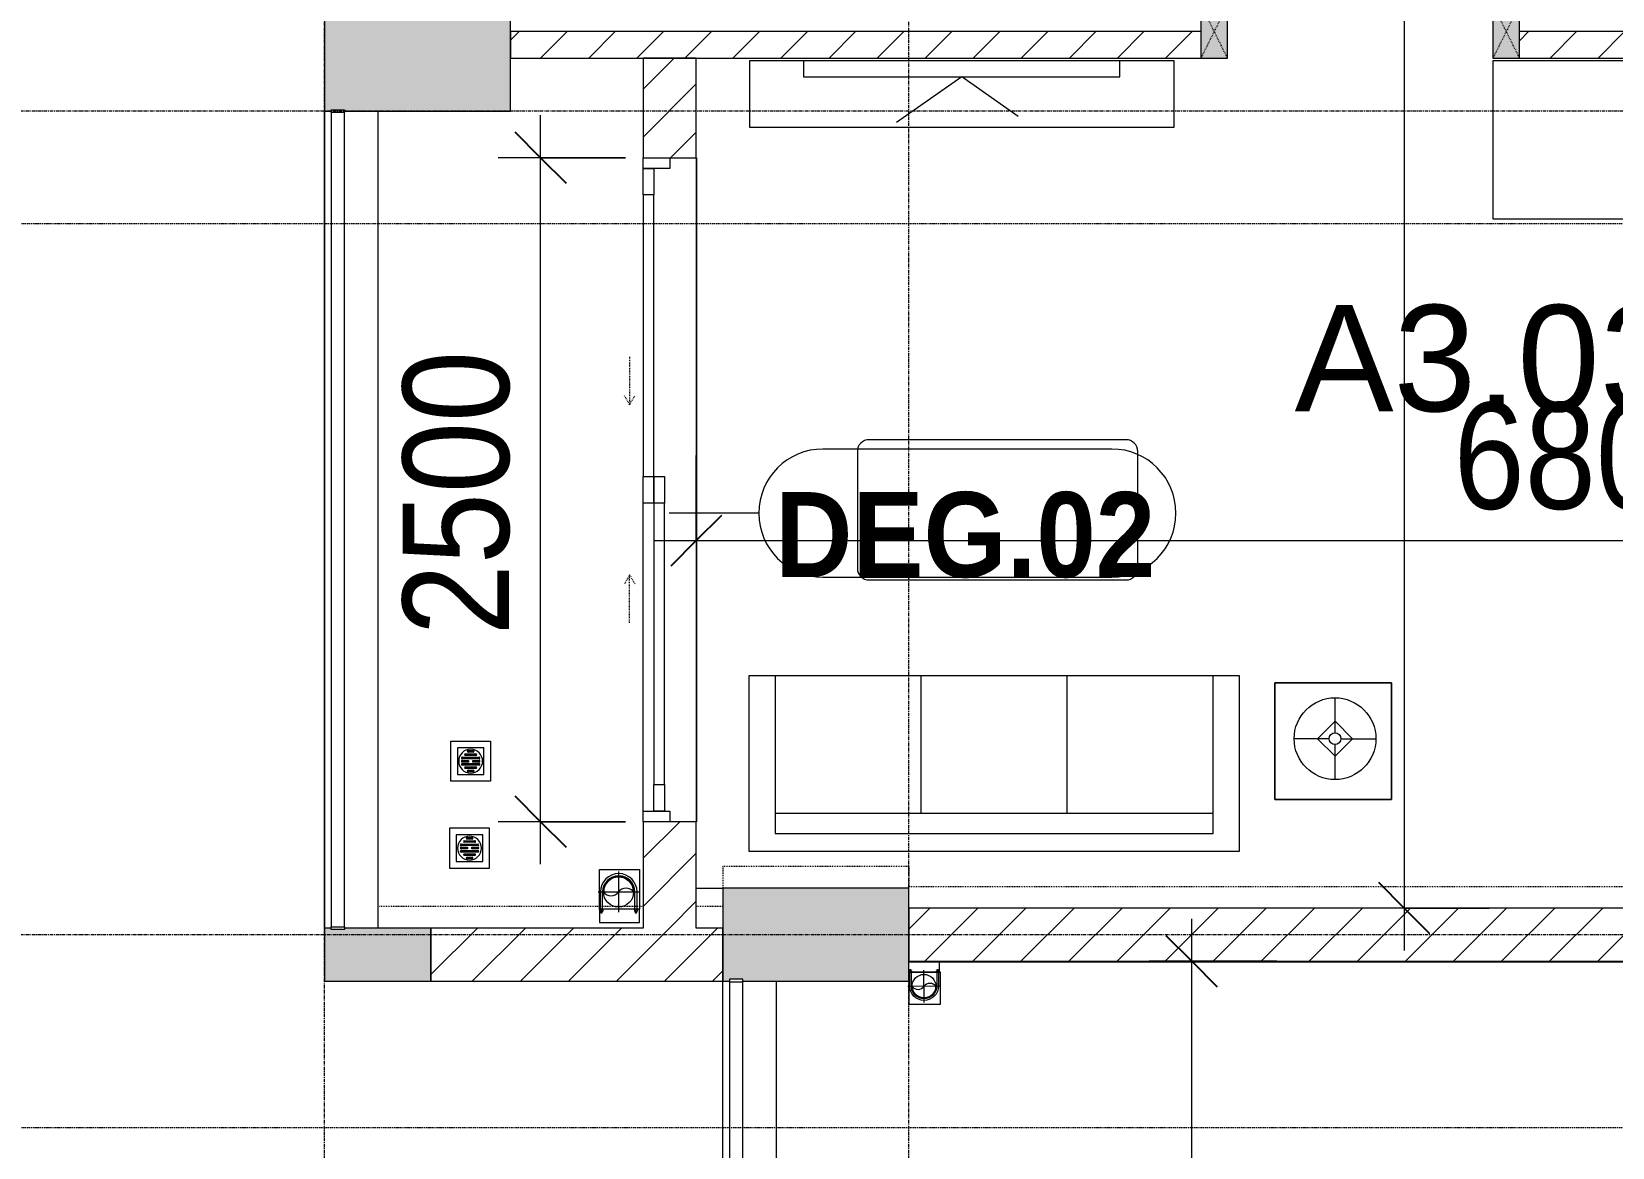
# Model space of a CAD drawing. Header units: millimetres. Extents: x 1591 to 240306, y -15958 to 82755.
# Drawn here: x 115850 to 121804, y 69136 to 73337 of the extents above; entities that cross this region are included whole.
import ezdxf

# ---------------------------------------------------------------- set-up
doc = ezdxf.new("R2010")
doc.units = ezdxf.units.MM
for name, pattern in [('Dash', [6, 3, -3]), ('Dash 1_8_', [6.35, 3.175, -3.175]), ('Dash Dot 3_16_', [7.9375, 4.7625, -1.5875, 0, -1.5875]), ('Grid Line', [22.225, 12.7, -3.175, 3.175, -3.175]), ('IMPORT-CENTER _2_', [40.64, 25.4, -5.08, 5.08, -5.08])]:
    doc.linetypes.add(name, pattern=pattern)
for name, color, linetype, lineweight in [('0-1', 7, 'Continuous', 5), ('A-ANNO-DIMS', 211, 'Continuous', 9), ('A-ANNO-DIMS-160', 211, 'Continuous', 9), ('A-AREA', 32, 'Dash 1_8_', 9), ('A-AREA-IDEN', 2, 'Continuous', 9), ('A-DOOR', 31, 'Continuous', 9), ('A-DOOR-FRAM', 31, 'Continuous', 9), ('A-DOOR-HDLN', 31, 'Dash', 9), ('A-DOOR-IDEN', 31, 'Continuous', 9), ('A-FLOR-1', 250, 'Continuous', 9), ('A-FLOR-2', 9, 'Continuous', 9), ('A-FLOR-HRAL', 11, 'Continuous', 9), ('A-FLOR-HRAL-1', 254, 'Continuous', 9), ('A-FLOR-HRAL-2', 9, 'Continuous', 9), ('A-WALL', 113, 'Continuous', 9), ('A-WALL-1', 253, 'Continuous', 18), ('A-WALL-2', 9, 'Continuous', 9), ('A-WALL-3', 113, 'Continuous', 18), ('A-WALL-PATT-1', 10, 'Continuous', 9), ('A-WALL-PATT-2', 111, 'Continuous', 9), ('G-ANNO-SYMB-1', 111, 'Dash Dot 3_16_', 18), ('G-IMPT-2', 8, 'IMPORT-CENTER _2_', 9), ('G-IMPT-3', 8, 'Continuous', 9), ('I-FURN', 30, 'Continuous', 9), ('I-FURN-1', 254, 'Continuous', 9), ('M-EQPM', 50, 'Continuous', 9), ('M-EQPM-1', 254, 'Continuous', 9), ('S-COLS', 52, 'Continuous', 9), ('S-COLS-1', 52, 'Continuous', 5), ('S-COLS-2', 7, 'Continuous', 18), ('S-COLS-3', 254, 'Continuous', 9), ('S-COLS-4', 253, 'Continuous', 18), ('S-COLS-HDLN-1', 9, 'Dash', 9), ('S-GRID-1', 1, 'Grid Line', 9)]:
    doc.layers.add(name, color=color, linetype=linetype, lineweight=lineweight)
doc.styles.add('Arial_6', font='arial_0.ttf', dxfattribs={"height": 400})
doc.styles.add('Arial_B_3', font='arialbd_0.ttf', dxfattribs={"width": 0.9, "height": 320})
doc.styles.add('UTM Avo', font='UTM Avo.ttf', dxfattribs={"width": 0.9, "height": 400})
doc.dimstyles.new('1_Dim_chi_tiet_2_5_1', dxfattribs={"dimscale": 304.8, "dimtxt": 399.720379, "dimasz": 0.629921, "dimexe": 0.524934, "dimexo": 0.0625, "dimgap": 0.052493, "dimtad": 1, "dimdec": 0, "dimrnd": 5, "dimzin": 0, "dimdsep": 46, "dimtxsty": 'UTM Avo', "dimblk1": 'OBLIQUE', "dimblk2": 'OBLIQUE', "dimsah": 1, "dimcen": 0.09, "dimdle": 0.524934, "dimazin": 0, "dimtfac": 1, "dimtdec": 4, "dimtix": 1, "dimtmove": 0, "dimatfit": 3, "dimfxl": 1.049869, "dimfxlon": 1, "dimtvp": 1, "dimtolj": 1, "dimtzin": 0, "dimarcsym": 2})
pattern_1 = [(45, (0, 0), (-90.50967, 90.50967), [])]
pattern_2 = [(45, (11001.35, 0), (-90.50967, 90.50967), [])]

# ---------------------------------------------------------------- blocks, each defined once
blk = doc.blocks.new('NCV_TKTC_KET CAU_rvt-1-TKCS_MB TẦNG 3-4')
at = {"layer": 'S-COLS-1'}
for points in [[(106652.6, 73036.9), (106652.6, 73386.9), (105952.6, 73386.9), (105952.6, 73036.9), (105977.6, 73036.9), (105977.6, 73041.9), (106027.6, 73041.9), (106027.6, 73036.9), (106087.4, 73036.9)], [(108152.6, 69761.9), (108152.6, 70111.9), (107452.6, 70111.9), (107452.6, 69761.9), (107477.5, 69761.9), (107477.5, 69769), (107527.5, 69769), (107527.5, 69761.9), (107699.5, 69761.9)], [(106087.4, 69761.9), (106352.4, 69761.9), (106352.4, 69961.9), (106027.6, 69961.9), (106027.6, 69956.9), (105977.6, 69956.9), (105977.6, 69961.9), (105952.4, 69961.9), (105952.4, 69761.9), (106027.6, 69761.9)]]:
    blk.add_hatch(color=256, dxfattribs=at).paths.add_polyline_path(points)
at = {"layer": 'A-FLOR-1'}
for p, q in [((105952.4, 76536.9), (105952.4, 69961.9)), ((108152.6, 69835.3), (111052.6, 69835.3))]:
    blk.add_line(p, q, dxfattribs=at)
at = {"layer": 'S-COLS-2'}
for p, q in [((105952.6, 73386.9), (105952.6, 73036.9)), ((106652.6, 73036.9), (106652.6, 73386.9)), ((105952.6, 73036.9), (105977.6, 73036.9)), ((106027.6, 73036.9), (106652.6, 73036.9)), ((108152.6, 70111.9), (107452.6, 70111.9)), ((107452.6, 70111.9), (107452.6, 69761.9)), ((108152.6, 69761.9), (108152.6, 70111.9)), ((105977.6, 69961.9), (105952.4, 69961.9)), ((105952.4, 69961.9), (105952.4, 69761.9)), ((106352.4, 69961.9), (106027.6, 69961.9)), ((106352.4, 69761.9), (106352.4, 69961.9)), ((105952.4, 69761.9), (106352.4, 69761.9)), ((107452.6, 69761.9), (107477.5, 69761.9)), ((107527.5, 69761.9), (108152.6, 69761.9))]:
    blk.add_line(p, q, dxfattribs=at)
blk = doc.blocks.new('Railing - 50 x 10mm-901205-TKCS_MB TẦNG 3-4')
at = {"layer": 'A-FLOR-HRAL-2'}
for p, q in [((25, 5), (-25, 5)), ((-25, 5), (-25, -5)), ((25, -5), (25, 5)), ((-25, -5), (25, -5))]:
    blk.add_line(p, q, dxfattribs=at)
blk = doc.blocks.new('Railing - Railing-883597-TKCS_MB TẦNG 3-4')
at = {"layer": 'A-FLOR-HRAL-2'}
for p, q in [((84569, 60498.3), (84569, 59383.3)), ((84619, 59383.3), (84619, 60498.3))]:
    blk.add_line(p, q, dxfattribs=at)
for p in [(84594, 60503.3), (84594, 59378.3)]:
    blk.add_blockref('Railing - 50 x 10mm-901205-TKCS_MB TẦNG 3-4', p)
blk = doc.blocks.new('HE BEP A1 - HE BEP A 2-885810-TKCS_MB TẦNG 3-4')
at = {"layer": 'I-FURN'}
for p, q in [((662.4, 594.4), (0, 594.4)), ((0, 594.4), (0, 0)), ((662.4, 0), (662.4, 594.4)), ((662.4, 594.4), (3700, 594.4)), ((662.4, 0), (662.4, 594.4)), ((3700, 594.4), (3700, 0)), ((3700, 594.4), (3700, 0)), ((844.9, 120.7), (844.9, 476.9)), ((862.4, 494.4), (1706.9, 494.4)), ((1724.4, 476.9), (1724.4, 120.7)), ((2364, 483.2), (2364, 111.2)), ((3175.6, 513.2), (2394, 513.2)), ((3205.6, 483.2), (3205.6, 111.2)), ((1298.3, 440.1), (924.9, 440.1)), ((1644.4, 423.2), (1459, 423.2)), ((1602.7, 313.4), (1523.8, 418.4)), ((1541.1, 452.3), (1528.6, 445.1)), ((1566.6, 443.1), (1618.1, 322.3)), ((871.5, 386.8), (871.5, 182.3)), ((871.5, 380.9), (1351.6, 380.9)), ((876.4, 408.9), (1346.8, 408.9)), ((1351.6, 182.3), (1351.6, 386.8)), ((1405.6, 369.9), (1405.6, 183.2)), ((1697.8, 183.2), (1697.8, 369.9)), ((2474.5, 410.3), (2470.1, 405.9)), ((2470.1, 405.9), (2499.2, 376.7)), ((2503.6, 381.1), (2474.5, 410.3)), ((2499.2, 376.7), (2503.6, 381.1)), ((2692.1, 413), (2663, 383.9)), ((2663, 383.9), (2667.3, 379.5)), ((2667.3, 379.5), (2696.5, 408.6)), ((2696.5, 408.6), (2692.1, 413)), ((2873.2, 408.6), (2877.5, 413)), ((2902.3, 379.5), (2873.2, 408.6)), ((2877.5, 413), (2906.7, 383.9)), ((2906.7, 383.9), (2902.3, 379.5)), ((3066, 381.1), (3095.1, 410.3)), ((3070.4, 376.7), (3066, 381.1)), ((3099.5, 405.9), (3070.4, 376.7)), ((3095.1, 410.3), (3099.5, 405.9)), ((871.5, 352.9), (1351.6, 352.9)), ((871.5, 324.9), (1351.6, 324.9)), ((1618.1, 322.3), (1602.7, 313.4)), ((871.5, 296.9), (1351.6, 296.9)), ((871.5, 268.9), (1351.6, 268.9)), ((871.5, 240.9), (1351.6, 240.9)), ((871.5, 212.9), (1351.6, 212.9)), ((871.5, 184.9), (1351.6, 184.9)), ((2467.4, 188.3), (2496.5, 217.4)), ((2471.8, 183.9), (2467.4, 188.3)), ((2500.9, 213), (2471.8, 183.9)), ((2496.5, 217.4), (2500.9, 213)), ((2660.2, 215.8), (2664.6, 220.2)), ((2689.3, 186.7), (2660.2, 215.8)), ((2664.6, 220.2), (2693.7, 191.1)), ((2693.7, 191.1), (2689.3, 186.7)), ((2905, 220.2), (2875.9, 191.1)), ((2875.9, 191.1), (2880.3, 186.7)), ((2880.3, 186.7), (2909.4, 215.8)), ((2909.4, 215.8), (2905, 220.2)), ((3073.1, 217.4), (3068.7, 213)), ((3068.7, 213), (3097.9, 183.9)), ((3102.3, 188.3), (3073.1, 217.4)), ((3097.9, 183.9), (3102.3, 188.3)), ((877.9, 156.9), (1345.2, 156.9)), ((924.9, 128.9), (1298.3, 128.9)), ((1459, 129.9), (1644.4, 129.9)), ((2451.6, 122.3), (2451.6, 118.3)), ((2484.1, 122.3), (2451.6, 122.3)), ((2484.1, 118.3), (2484.1, 122.3)), ((3085.5, 118.3), (3085.5, 122.3)), ((3085.5, 122.3), (3118, 122.3)), ((3118, 122.3), (3118, 118.3)), ((1706.9, 103.2), (862.4, 103.2)), ((3175.6, 81.2), (2394, 81.2)), ((2451.6, 118.3), (2484.1, 118.3)), ((3118, 118.3), (3085.5, 118.3)), ((0, 0), (662.4, 0)), ((3700, 0), (662.4, 0))]:
    blk.add_line(p, q, dxfattribs=at)
for centre, radius in [((1485.9, 449.9), 17.8), ((1592.6, 449.9), 17.8), ((2581.9, 298.5), 142.6), ((2581.9, 298.5), 131.3), ((2987.7, 298.5), 142.6), ((2987.7, 298.5), 131.3), ((2581.9, 298.5), 87.2), ((2987.7, 298.5), 87.2), ((1552.8, 316.6), 22.2), ((2581.9, 298.5), 43.6), ((2581.9, 298.5), 30.9), ((2987.7, 298.5), 43.6), ((2987.7, 298.5), 30.9)]:
    blk.add_circle(centre, radius, dxfattribs=at)
for centre, radius, start, end in [((862.4, 476.9), 17.5, 90, 180), ((1706.9, 476.9), 17.5, 0, 90), ((2394, 483.2), 30, 90, 180), ((3175.6, 483.2), 30, 360, 90), ((924.9, 386.8), 53.3, 90, 180), ((1298.3, 386.8), 53.3, 360, 90), ((1459, 369.9), 53.3, 90, 180), ((1537.5, 429.7), 17.8, 119.9521, 219.46175), ((1549.9, 436.9), 17.8, 20.53791, 119.9521), ((1644.4, 369.9), 53.3, 360, 90), ((924.9, 182.3), 53.3, 180, 270), ((1298.3, 182.3), 53.3, 270, 360), ((1459, 183.2), 53.3, 180, 270), ((1644.4, 183.2), 53.3, 270, 360), ((862.4, 120.7), 17.5, 180, 270), ((1706.9, 120.7), 17.5, 270, 360), ((2485.1, 120.7), 33.5, 163.94189, 180), ((2485.1, 120.7), 33.5, 180, 196.05811), ((2476.6, 123.1), 24.7, 145.20397, 163.94189), ((2467.8, 120.3), 11.6, 9.9102, 170.0898), ((2471.3, 126.9), 18.1, 120.79762, 145.20397), ((2467.9, 132.6), 11.5, 90, 120.79762), ((2467.9, 132.6), 11.5, 59.20238, 90), ((2464.5, 126.9), 18.1, 34.79603, 59.20238), ((2459.1, 123.1), 24.7, 16.05811, 34.79603), ((2450.6, 120.7), 33.5, 0, 16.05811), ((2450.6, 120.7), 33.5, 343.94189, 0), ((3119, 120.7), 33.5, 163.94189, 180), ((3119, 120.7), 33.5, 180, 196.05811), ((3110.5, 123.1), 24.7, 145.20397, 163.94189), ((3105.2, 126.9), 18.1, 120.79762, 145.20397), ((3101.8, 120.3), 11.6, 9.9102, 170.0898), ((3101.8, 132.6), 11.5, 90, 120.79762), ((3101.8, 132.6), 11.5, 59.20238, 90), ((3098.4, 126.9), 18.1, 34.79603, 59.20238), ((3093, 123.1), 24.7, 16.05811, 34.79603), ((3084.5, 120.7), 33.5, 0, 16.05811), ((3084.5, 120.7), 33.5, 343.94189, 0), ((2394, 111.2), 30, 180, 270), ((2476.6, 118.2), 24.7, 196.05811, 214.79603), ((2467.8, 120.3), 11.6, 189.71775, 350.28225), ((2471.3, 114.5), 18.1, 214.79603, 239.20238), ((2467.9, 108.8), 11.5, 239.20238, 270), ((2467.9, 108.8), 11.5, 270, 300.79762), ((2464.5, 114.5), 18.1, 300.79762, 325.20397), ((2459.1, 118.2), 24.7, 325.20397, 343.94189), ((3110.5, 118.2), 24.7, 196.05811, 214.79603), ((3105.2, 114.5), 18.1, 214.79603, 239.20238), ((3101.8, 120.3), 11.6, 189.71775, 350.28225), ((3101.8, 108.8), 11.5, 239.20238, 270), ((3101.8, 108.8), 11.5, 270, 300.79762), ((3098.4, 114.5), 18.1, 300.79762, 325.20397), ((3093, 118.2), 24.7, 325.20397, 343.94189), ((3175.6, 111.2), 30, 270, 0)]:
    blk.add_arc(centre, radius, start, end, dxfattribs=at)
at = {"layer": 'I-FURN-1'}
for p, q in [((3700, 594.4), (0, 594.4)), ((0, 594.4), (0, 0)), ((3700, 0), (3700, 594.4)), ((0, 0), (3700, 0))]:
    blk.add_line(p, q, dxfattribs=at)
blk = doc.blocks.new('THU NUOC - THU NUOC-455054-TKCS_MB TẦNG 3-4')
at = {"layer": 'M-EQPM-1'}
for p, q in [((-66.3, -70.6), (-66.3, 79.4)), ((-66.3, 79.4), (83.7, 79.4)), ((83.7, 79.4), (83.7, -70.6)), ((58.7, 54.4), (-41.3, 54.4)), ((-41.3, 54.4), (-41.3, -45.6)), ((-23.3, 19.6), (40.9, 19.6)), ((40.9, 13.6), (-23.3, 13.6)), ((-23.3, 7.2), (0.7, 7.2)), ((0.7, 1.2), (-23.3, 1.2)), ((-11, 32.1), (28.5, 32.1)), ((28.5, 26.1), (-11, 26.1)), ((-1.1, 44.5), (18.5, 44.5)), ((18.5, 38.5), (-1.1, 38.5)), ((0.7, 7.2), (0.7, 1.2)), ((16.7, 1.2), (16.7, 7.2)), ((16.7, 7.2), (40.9, 7.2)), ((40.9, 1.2), (16.7, 1.2)), ((58.7, -45.6), (58.7, 54.4)), ((-41.3, -45.6), (58.7, -45.6)), ((-23.3, -4.8), (40.9, -4.8)), ((40.9, -10.8), (-23.3, -10.8)), ((-11, -17.3), (28.5, -17.3)), ((28.5, -23.3), (-11, -23.3)), ((-1.1, -29.6), (18.5, -29.6)), ((18.5, -35.6), (-1.1, -35.6)), ((83.7, -70.6), (-66.3, -70.6))]:
    blk.add_line(p, q, dxfattribs=at)
for centre, radius, start, end in [((8.7, 4.4), 45, 0, 180), ((8.7, 4.4), 45, 360, 180), ((8.7, 4.4), 45, 180, 0), ((8.7, 4.4), 45, 180, 360), ((-23.3, 16.6), 3, 90, 270), ((-23.3, 4.2), 3, 90, 270), ((-11, 29.1), 3, 90, 270), ((-1.1, 41.5), 3, 90, 270), ((18.5, 41.5), 3, 270, 90), ((28.5, 29.1), 3, 270, 90), ((40.9, 16.6), 3, 270, 90), ((40.9, 4.2), 3, 270, 90), ((-23.3, -7.8), 3, 90, 270), ((-11, -20.3), 3, 90, 270), ((-1.1, -32.6), 3, 90, 270), ((18.5, -32.6), 3, 270, 90), ((28.5, -20.3), 3, 270, 90), ((40.9, -7.8), 3, 270, 90)]:
    blk.add_arc(centre, radius, start, end, dxfattribs=at)
blk = doc.blocks.new('G1_SOF - BO TRU - 100x200-745959-TKCS_MB TẦNG 3-4')
at = {"layer": 'S-COLS'}
blk.add_hatch(color=256, dxfattribs=at).paths.add_polyline_path([(-50, 100), (-50, -100), (50, -100), (50, 100)])
at = {"layer": 'S-COLS-4'}
for p, q in [((50, 100), (-50, 100)), ((-50, 100), (-50, -100)), ((50, -100), (50, 100)), ((-50, -100), (50, -100))]:
    blk.add_line(p, q, dxfattribs=at)
at = {"layer": 'S-COLS-HDLN-1'}
for p, q in [((50, 100), (-50, -100)), ((-50, 100), (50, -100))]:
    blk.add_line(p, q, dxfattribs=at)
blk = doc.blocks.new('LOBBY_SOFA_1 - LOBBY_SOFA_1-901220-TKCS_MB TẦNG 3-4')
at = {"layer": 'I-FURN'}
for p, q in [((-2556, 0), (-2556, -660)), ((-708, 0), (-2556, 0)), ((-708, -660), (-708, 0)), ((-2457, -66), (-2457, -660)), ((-807, -66), (-2457, -66)), ((-807, -660), (-807, -66)), ((-807, -143), (-2457, -143)), ((-1907, -143), (-1907, -660)), ((-1357, -143), (-1357, -660)), ((-3128.2, -193.5), (-2688.2, -193.5)), ((-3128.2, -633.5), (-3128.2, -193.5)), ((-2688.2, -193.5), (-2688.2, -633.5)), ((-2915.4, -269), (-2915.4, -401)), ((-2915.4, -357), (-2981.4, -423)), ((-2849.4, -423), (-2915.4, -357)), ((-2937.4, -423), (-3069.4, -423)), ((-2981.4, -423), (-2915.4, -489)), ((-2915.4, -489), (-2849.4, -423)), ((-2915.4, -445), (-2915.4, -577)), ((-2893.4, -423), (-2761.4, -423)), ((-2688.2, -633.5), (-3128.2, -633.5)), ((-2556, -660), (-708, -660)), ((-2172.3, -1064.5), (-2172.3, -1504.5)), ((-1160.3, -1020.5), (-2128.3, -1020.5)), ((-1116.3, -1504.5), (-1116.3, -1064.5)), ((-2128.3, -1548.5), (-1160.3, -1548.5))]:
    blk.add_line(p, q, dxfattribs=at)
for radius in [154, 22]:
    blk.add_circle((-2915.4, -423), radius, dxfattribs=at)
for centre, start, end in [((-2128.3, -1064.5), 90, 180), ((-1160.3, -1064.5), 0, 90), ((-2128.3, -1504.5), 180, 270), ((-1160.3, -1504.5), 270, 0)]:
    blk.add_arc(centre, 44, start, end, dxfattribs=at)
at = {"layer": 'I-FURN-1'}
for p, q in [((-708, 0), (-2556, 0)), ((-2556, 0), (-2556, -660)), ((-708, -660), (-708, 0)), ((-2688.2, -193.5), (-3128.2, -193.5)), ((-3128.2, -193.5), (-3128.2, -633.5)), ((-2688.2, -633.5), (-2688.2, -193.5)), ((-3128.2, -633.5), (-2688.2, -633.5)), ((-2556, -660), (-708, -660)), ((-2172.3, -1064.5), (-2172.3, -1504.5)), ((-1160.3, -1020.5), (-2128.3, -1020.5)), ((-1116.3, -1504.5), (-1116.3, -1064.5)), ((-2128.3, -1548.5), (-1160.3, -1548.5))]:
    blk.add_line(p, q, dxfattribs=at)
for centre, start, end in [((-2128.3, -1064.5), 90, 180), ((-1160.3, -1064.5), 0, 90), ((-2128.3, -1504.5), 180, 270), ((-1160.3, -1504.5), 270, 0)]:
    blk.add_arc(centre, 44, start, end, dxfattribs=at)
blk = doc.blocks.new('RES_BAN AN - RES_BAN AN-901223-TKCS_MB TẦNG 3-4')
at = {"layer": 'I-FURN-1'}
for p, q in [((1600, 0), (0, 0)), ((0, 0), (0, -250)), ((1600, -250), (1600, 0)), ((0, -250), (1600, -250))]:
    blk.add_line(p, q, dxfattribs=at)
blk = doc.blocks.new('KE TIVI-2 - KE TIVI-2-885819-TKCS_MB TẦNG 3-4')
at = {"layer": 'I-FURN-1'}
for p, q in [((-595.6, 0), (-595.6, -60)), ((595.6, 0), (-595.6, 0)), ((595.6, -60), (595.6, 0)), ((-595.6, -60), (595.6, -60)), ((0, -60), (-245.7, -232.1)), ((213, -209.1), (0, -60))]:
    blk.add_line(p, q, dxfattribs=at)
blk = doc.blocks.new('NCV_TKTC_TANG 3 - 4_rvt-2-TKCS_MB TẦNG 3-4')
at = {"layer": 'A-WALL-PATT-1'}
h = blk.add_hatch(dxfattribs=at)
h.set_pattern_fill('FP_1', color=256, style=0, pattern_type=2)
h.set_pattern_definition(pattern_1)
h.paths.add_polyline_path([(109252.6, 73236.9), (109252.6, 73336.9), (106652.6, 73336.9), (106652.6, 73236.9)])
h = blk.add_hatch(dxfattribs=at)
h.set_pattern_fill('FP_1', color=256, style=0, pattern_type=2)
h.set_pattern_definition(pattern_1)
h.paths.add_polyline_path([(112252.6, 73236.9), (112252.6, 73336.9), (110452.6, 73336.9), (110452.6, 73236.9), (110923.5, 73236.9)])
at = {"layer": 'A-FLOR-2'}
for p, q in [((107352.6, 72861.9), (107352.6, 70361.9)), ((107352.6, 70111.9), (107452.6, 70111.9))]:
    blk.add_line(p, q, dxfattribs=at)
at = {"layer": 'A-WALL-1'}
for p, q in [((109252.6, 73336.9), (106652.6, 73336.9)), ((106652.6, 73336.9), (106652.6, 73236.9)), ((112252.6, 73336.9), (110452.6, 73336.9)), ((106652.6, 73236.9), (109252.6, 73236.9)), ((110452.6, 73236.9), (112252.6, 73236.9))]:
    blk.add_line(p, q, dxfattribs=at)
at = {"layer": 'A-WALL-2'}
for p, q in [((107452.6, 68636.9), (107452.6, 69761.9)), ((107652.6, 69761.9), (107652.6, 68636.9))]:
    blk.add_line(p, q, dxfattribs=at)
at = {"layer": 'A-FLOR-HRAL-1'}
blk.add_blockref('Railing - Railing-883597-TKCS_MB TẦNG 3-4', (22908.5, 9260.7), dxfattribs=at)
at = {"layer": 'I-FURN-1'}
for name, p in [('RES_BAN AN - RES_BAN AN-901223-TKCS_MB TẦNG 3-4', (107552.2, 73226.9)), ('KE TIVI-2 - KE TIVI-2-885819-TKCS_MB TẦNG 3-4', (108352.2, 73226.9)), ('HE BEP A1 - HE BEP A 2-885810-TKCS_MB TẦNG 3-4', (110352.6, 72632.6))]:
    blk.add_blockref(name, p, dxfattribs=at)
at = {"layer": 'I-FURN-1', "rotation": 180}
blk.add_blockref('LOBBY_SOFA_1 - LOBBY_SOFA_1-901220-TKCS_MB TẦNG 3-4', (106842.6, 70251.9), dxfattribs=at)
at = {"layer": 'M-EQPM-1'}
blk.add_blockref('THU NUOC - THU NUOC-455054-TKCS_MB TẦNG 3-4', (106493.8, 70585.9), dxfattribs=at)
at = {"layer": 'S-COLS-3'}
for p in [(109302.6, 73336.9), (110402.6, 73336.9)]:
    blk.add_blockref('G1_SOF - BO TRU - 100x200-745959-TKCS_MB TẦNG 3-4', p, dxfattribs=at)
blk = doc.blocks.new('Railing - 50 x 10mm-1251311-TKCS_MB TẦNG 3-4')
at = {"layer": 'A-FLOR-HRAL'}
for p, q in [((25, 5), (-25, 5)), ((-25, 5), (-25, -5)), ((25, -5), (25, 5)), ((-25, -5), (25, -5))]:
    blk.add_line(p, q, dxfattribs=at)
blk = doc.blocks.new('Railing - Railing-3241139-TKCS_MB TẦNG 3-4')
at = {"layer": 'A-FLOR-HRAL'}
for p, q in [((105977.6, 73031.9), (105977.6, 69966.9)), ((106027.6, 69966.9), (106027.6, 73031.9))]:
    blk.add_line(p, q, dxfattribs=at)
at = {"extrusion": (0, 0, -1), "zscale": -1}
for p in [(-106002.6, 73036.9), (-106002.6, 69961.9)]:
    blk.add_blockref('Railing - 50 x 10mm-1251311-TKCS_MB TẦNG 3-4', p, dxfattribs=at)
blk = doc.blocks.new('DEG_02-DEG_03 - DEG_02-2500x2400mm-CỬA ĐI 02 CÁNH TRƯỢT-841416-TKCS_MB TẦNG 3-4')
at = {"layer": 'A-DOOR'}
for p, q in [((-50, -60), (-50, -20)), ((-50, -20), (50, -20)), ((50, -20), (50, -60)), ((1110, -20), (50, -20)), ((1110, -60), (1110, -20)), ((1110, -20), (1210, -20)), ((1210, -20), (1210, -60)), ((-1210, -100), (-1210, -60)), ((-1210, -60), (-1110, -60)), ((-1110, -100), (-1210, -100)), ((-1110, -60), (-1110, -100)), ((-50, -60), (-1110, -60)), ((-1110, -100), (-50, -100)), ((50, -60), (-50, -60)), ((-50, -100), (-50, -60)), ((-50, -60), (50, -60)), ((50, -100), (-50, -100)), ((50, -60), (1110, -60)), ((50, -60), (50, -100)), ((1210, -60), (1110, -60))]:
    blk.add_line(p, q, dxfattribs=at)
at = {"layer": 'A-DOOR-FRAM'}
for p, q in [((-1250, 0), (-1210, 0)), ((-1250, -100), (-1250, 0)), ((-1210, 0), (-1210, -100)), ((1210, -100), (1210, 0)), ((1210, 0), (1250, 0)), ((1250, 0), (1250, -100)), ((-1210, -100), (-1250, -100)), ((1250, -100), (1210, -100))]:
    blk.add_line(p, q, dxfattribs=at)
at = {"layer": 'A-DOOR-HDLN'}
for p, q in [((-500.4, -151.1), (-320.4, -151.1)), ((-320.4, -151.1), (-355, -131.1)), ((-320.4, -151.1), (-355, -171.1)), ((320.4, -151.1), (355, -131.1)), ((320.4, -151.1), (355, -171.1)), ((500.4, -151.1), (320.4, -151.1))]:
    blk.add_line(p, q, dxfattribs=at)
blk = doc.blocks.new('TKTC_XREF_251221_MB TANG 2-7 - TKTC_XREF_260130_MB TANG 2-5_dwg_$cc-4746808-TKCS_MB TẦNG 3-4')
at = {"layer": 'G-IMPT-2'}
for p, q in [((0, -0.673), (0, 0.673)), ((-0.673, 0), (0.673, 0))]:
    blk.add_line(p, q, dxfattribs=at)
at = {"layer": 'M-EQPM'}
blk.add_circle((0, 0), 0.5, dxfattribs=at)
for centre, radius, start, end in [((0, 0), 0.5, 90, 270), ((0.188, 0.25), 0.313, 126.8699, 233.1301), ((-0.188, -0.25), 0.313, 306.8699, 53.1301)]:
    blk.add_arc(centre, radius, start, end, dxfattribs=at)
blk = doc.blocks.new('TKTC_XREF_251221_MB TANG 2-7 - TKTC_XREF_260130_MB TANG 2-5_dwg_CUM U_DN100-4746796-TKCS_MB TẦNG 3-4')
at = {"layer": 'G-IMPT-3'}
blk.add_hatch(color=256, dxfattribs=at).paths.add_polyline_path([(0, 61), (0, 57), (14.8, 55.1), (28.5, 49.4), (40.3, 40.3), (49.4, 28.5), (55.1, 14.8), (57, 0), (55.1, -14.8), (49.4, -28.5), (40.3, -40.3), (28.5, -49.4), (14.8, -55.1), (0, -57), (0, -61), (15.8, -58.9), (30.5, -52.8), (43.1, -43.1), (52.8, -30.5), (58.9, -15.8), (61, 0), (58.9, 15.8), (52.8, 30.5), (43.1, 43.1), (30.5, 52.8), (15.8, 58.9)])
for p, q in [((-79.1, 66.6), (-79.1, 63.4)), ((-76.6, 66.6), (-76.6, 63.4)), ((-74.6, 66.6), (-74.6, 63.4)), ((-72.7, 69.3), (-72.7, 60.7)), ((-66.9, 67.9), (-71.7, 67.9)), ((-66.9, 62.1), (-71.7, 62.1)), ((-65, 69), (0, 69)), ((-79.1, -63.4), (-79.1, -66.6)), ((-76.6, -63.4), (-76.6, -66.6)), ((-74.6, -63.4), (-74.6, -66.6)), ((-72.7, -60.7), (-72.7, -69.3)), ((-66.9, -62.1), (-71.7, -62.1)), ((-66.9, -67.9), (-71.7, -67.9)), ((-65, -69), (0, -69))]:
    blk.add_line(p, q, dxfattribs=at)
at = {"layer": 'G-IMPT-3', "flags": 128}
for points in [[(-72.7, 67.6), (-78.1, 67.6), (-78.1, 62.4), (-72.7, 62.4)], [(-71.7, 59.2), (-66.9, 59.2), (-66.9, 70.8), (-71.7, 70.8)], [(-66.9, 70.8), (-66.9, 72.7), (-65, 72.7), (-65, 57.3), (-66.9, 57.3), (-66.9, 59.2)], [(-65, 61), (0, 61), (0, 57)], [(-71.7, -70.8), (-66.9, -70.8), (-66.9, -59.2), (-71.7, -59.2)], [(-66.9, -59.2), (-66.9, -57.3), (-65, -57.3), (-65, -72.7), (-66.9, -72.7), (-66.9, -70.8)], [(-65, -61), (0, -61), (0, -57)], [(-72.7, -62.4), (-78.1, -62.4), (-78.1, -67.6), (-72.7, -67.6)]]:
    blk.add_lwpolyline(points, dxfattribs=at)
at = {"layer": 'G-IMPT-3'}
for centre, radius, start, end in [((-78.1, 66.6), 0.96, 90, 180), ((-78.1, 63.4), 0.96, 180, 270), ((-71.1, 69.3), 1.56, 112.61986, 247.38014), ((-67.9, 65), 4.8, 143.1301, 216.8699), ((-71.1, 60.7), 1.56, 112.61986, 247.38014), ((0, 0), 69, 270, 90), ((0, 0), 61, 270, 90), ((0, 0), 57, 270, 90), ((-71.1, -60.7), 1.56, 112.61986, 247.38014), ((-78.1, -63.4), 0.96, 90, 180), ((-78.1, -66.6), 0.96, 180, 270), ((-67.9, -65), 4.8, 143.1301, 216.8699), ((-71.1, -69.3), 1.56, 112.61986, 247.38014)]:
    blk.add_arc(centre, radius, start, end, dxfattribs=at)
blk = doc.blocks.new('TKTC_XREF_251221_MB TANG 2-7 - TKTC_XREF_260130_MB TANG 2-5_dwg_$cc-4746798-TKCS_MB TẦNG 3-4')
at = {"layer": 'G-IMPT-2'}
for p, q in [((0, -0.673), (0, 0.673)), ((-0.673, 0), (0.673, 0))]:
    blk.add_line(p, q, dxfattribs=at)
at = {"layer": 'M-EQPM'}
blk.add_circle((0, 0), 0.5, dxfattribs=at)
for centre, radius, start, end in [((0, 0), 0.5, 90, 270), ((0.188, 0.25), 0.313, 126.8699, 233.1301), ((-0.188, -0.25), 0.313, 306.8699, 53.1301)]:
    blk.add_arc(centre, radius, start, end, dxfattribs=at)
blk = doc.blocks.new('TKTC_XREF_251221_MB TANG 2-7 - TKTC_XREF_260130_MB TANG 2-5_dwg_CUM U_DN100-4746799-TKCS_MB TẦNG 3-4')
at = {"layer": 'G-IMPT-3'}
blk.add_hatch(color=256, dxfattribs=at).paths.add_polyline_path([(0, 61), (15.8, 58.9), (30.5, 52.8), (43.1, 43.1), (52.8, 30.5), (58.9, 15.8), (61, 0), (58.9, -15.8), (52.8, -30.5), (43.1, -43.1), (30.5, -52.8), (15.8, -58.9), (0, -61), (0, -57), (14.8, -55.1), (28.5, -49.4), (40.3, -40.3), (49.4, -28.5), (55.1, -14.8), (57, 0), (55.1, 14.8), (49.4, 28.5), (40.3, 40.3), (28.5, 49.4), (14.8, 55.1), (0, 57)])
for p, q in [((-79.1, 66.6), (-79.1, 63.4)), ((-76.6, 66.6), (-76.6, 63.4)), ((-74.6, 66.6), (-74.6, 63.4)), ((-72.7, 69.3), (-72.7, 60.7)), ((-66.9, 67.9), (-71.7, 67.9)), ((-66.9, 62.1), (-71.7, 62.1)), ((-65, 69), (0, 69)), ((-79.1, -63.4), (-79.1, -66.6)), ((-76.6, -63.4), (-76.6, -66.6)), ((-74.6, -63.4), (-74.6, -66.6)), ((-72.7, -60.7), (-72.7, -69.3)), ((-66.9, -62.1), (-71.7, -62.1)), ((-66.9, -67.9), (-71.7, -67.9)), ((-65, -69), (0, -69))]:
    blk.add_line(p, q, dxfattribs=at)
at = {"layer": 'G-IMPT-3', "flags": 128}
for points in [[(-72.7, 67.6), (-78.1, 67.6), (-78.1, 62.4), (-72.7, 62.4)], [(-71.7, 59.2), (-66.9, 59.2), (-66.9, 70.8), (-71.7, 70.8)], [(-66.9, 70.8), (-66.9, 72.7), (-65, 72.7), (-65, 57.3), (-66.9, 57.3), (-66.9, 59.2)], [(-65, 61), (0, 61), (0, 57)], [(-72.7, -62.4), (-78.1, -62.4), (-78.1, -67.6), (-72.7, -67.6)], [(-71.7, -70.8), (-66.9, -70.8), (-66.9, -59.2), (-71.7, -59.2)], [(-66.9, -59.2), (-66.9, -57.3), (-65, -57.3), (-65, -72.7), (-66.9, -72.7), (-66.9, -70.8)], [(-65, -61), (0, -61), (0, -57)]]:
    blk.add_lwpolyline(points, dxfattribs=at)
at = {"layer": 'G-IMPT-3'}
for centre, radius, start, end in [((-78.1, 66.6), 0.96, 90, 180), ((-78.1, 63.4), 0.96, 180, 270), ((-71.1, 69.3), 1.56, 112.61986, 247.38014), ((-67.9, 65), 4.8, 143.1301, 216.8699), ((-71.1, 60.7), 1.56, 112.61986, 247.38014), ((0, 0), 69, 270, 90), ((0, 0), 61, 270, 90), ((0, 0), 57, 270, 90), ((-78.1, -63.4), 0.96, 90, 180), ((-78.1, -66.6), 0.96, 180, 270), ((-71.1, -60.7), 1.56, 112.61986, 247.38014), ((-67.9, -65), 4.8, 143.1301, 216.8699), ((-71.1, -69.3), 1.56, 112.61986, 247.38014)]:
    blk.add_arc(centre, radius, start, end, dxfattribs=at)
blk = doc.blocks.new('TKTC_XREF_251221_MB TANG 2-7 - TKTC_XREF_260130_MB TANG 2-5_dwg_THU NUOC - THU NUOC-444531-TKCS_MB TẦNG 1-4746804-TKCS_MB TẦNG 3-4')
at = {"layer": 'G-IMPT-3'}
for p, q in [((-23.3, 10.8), (40.9, 10.8)), ((40.9, 4.8), (-23.3, 4.8)), ((-11, 23.3), (28.5, 23.3)), ((28.5, 17.3), (-11, 17.3)), ((-1.1, 35.6), (18.5, 35.6)), ((18.5, 29.6), (-1.1, 29.6)), ((-23.3, -13.6), (40.9, -13.6)), ((40.9, -19.6), (-23.3, -19.6)), ((-11, -26.1), (28.5, -26.1)), ((28.5, -32.1), (-11, -32.1)), ((-1.1, -38.5), (18.5, -38.5)), ((18.5, -44.5), (-1.1, -44.5))]:
    blk.add_line(p, q, dxfattribs=at)
at = {"layer": 'G-IMPT-3', "flags": 128}
for points in [[(83.7, -79.4), (83.7, 70.6), (-66.3, 70.6), (-66.3, -79.4)], [(58.7, -54.4), (58.7, 45.6), (-41.3, 45.6), (-41.3, -54.4)]]:
    blk.add_lwpolyline(points, close=True, dxfattribs=at)
for points in [[(-23.3, -1.2), (0.7, -1.2), (0.7, -7.2), (-23.3, -7.2)], [(40.9, -7.2), (16.7, -7.2), (16.7, -1.2), (40.9, -1.2)]]:
    blk.add_lwpolyline(points, dxfattribs=at)
at = {"layer": 'G-IMPT-3'}
for centre, radius, start, end in [((8.7, -4.4), 45, 360, 180), ((8.7, -4.4), 45, 360, 180), ((-23.3, 7.8), 3, 90, 270), ((-11, 20.3), 3, 90, 270), ((-1.1, 32.6), 3, 90, 270), ((18.5, 32.6), 3, 270, 90), ((28.5, 20.3), 3, 270, 90), ((40.9, 7.8), 3, 270, 90), ((8.7, -4.4), 45, 180, 360), ((8.7, -4.4), 45, 180, 360), ((-23.3, -4.2), 3, 90, 270), ((-23.3, -16.6), 3, 90, 270), ((-11, -29.1), 3, 90, 270), ((-1.1, -41.5), 3, 90, 270), ((18.5, -41.5), 3, 270, 90), ((28.5, -29.1), 3, 270, 90), ((40.9, -4.2), 3, 270, 90), ((40.9, -16.6), 3, 270, 90)]:
    blk.add_arc(centre, radius, start, end, dxfattribs=at)
blk = doc.blocks.new('TKTC_XREF_251221_MB TANG 2-7 - TKTC_XREF_251221_MB TANG 2-7-2039446-TKCS_MB TẦNG 3-4')
at = {"layer": 'M-EQPM'}
for p, q in [((73335.5, 52945.9), (73485.9, 52945.9)), ((73335.5, 52796.3), (73335.5, 52945.9)), ((73485.9, 52945.9), (73485.9, 52796.3)), ((73335.3, 52796.2), (73335.6, 52746.4)), ((73485.7, 52796.2), (73335.3, 52796.2)), ((73485.9, 52796.3), (73335.5, 52796.3)), ((73486, 52746.4), (73485.7, 52796.2)), ((73335.6, 52746.4), (73486, 52746.4)), ((74615.8, 52598.4), (74500, 52598.4)), ((74615.8, 52558.4), (74615.8, 52598.4)), ((74499.9, 52525), (74499.9, 52438.4)), ((74500, 52558.4), (74615.8, 52558.4)), ((74619.4, 52558.4), (74500, 52558.4)), ((74619.4, 52438.4), (74619.4, 52558.4)), ((74499.9, 52438.4), (74619.4, 52438.4))]:
    blk.add_line(p, q, dxfattribs=at)
blk.add_blockref('TKTC_XREF_251221_MB TANG 2-7 - TKTC_XREF_260130_MB TANG 2-5_dwg_THU NUOC - THU NUOC-444531-TKCS_MB TẦNG 1-4746804-TKCS_MB TẦNG 3-4', (72837.2, 53030.5))
for name, p, xscale, yscale, zscale, rotation in [('TKTC_XREF_251221_MB TANG 2-7 - TKTC_XREF_260130_MB TANG 2-5_dwg_$cc-4746808-TKCS_MB TẦNG 3-4', (73407, 52861.2), 113.7150000000073, 113.7150000000073, 113.7150000000073, 269.9990086637467), ('TKTC_XREF_251221_MB TANG 2-7 - TKTC_XREF_260130_MB TANG 2-5_dwg_CUM U_DN100-4746796-TKCS_MB TẦNG 3-4', (73407.9, 52861.2), 0.9975000000000007, 0.9975000000000007, 0.9975000000000007, 90.00099133829464), ('TKTC_XREF_251221_MB TANG 2-7 - TKTC_XREF_260130_MB TANG 2-5_dwg_$cc-4746798-TKCS_MB TẦNG 3-4', (74557.4, 52505.5), 90.00000000005122, 90.00000000005122, 90.00000000005122, 90.37402677993775)]:
    blk.add_blockref(name, p, dxfattribs=dict(xscale=xscale, yscale=yscale, zscale=zscale, rotation=rotation))
at = {"extrusion": (0, 0, -1), "xscale": 0.7894736842105242, "yscale": 0.7894736842105242, "zscale": -0.7894736842105242, "rotation": 269.9999999984438}
blk.add_blockref('TKTC_XREF_251221_MB TANG 2-7 - TKTC_XREF_260130_MB TANG 2-5_dwg_CUM U_DN100-4746799-TKCS_MB TẦNG 3-4', (-74557.6, 52507.1), dxfattribs=at)
blk = doc.blocks.new('DIMBLOCK296-TKCS_MB TẦNG 3-4')
at = {"layer": 'A-ANNO-DIMS-160'}
for p, q in [((117767.6, 70201.9), (117767.6, 73021.9)), ((118087.6, 72861.9), (117607.6, 72861.9)), ((117767.6, 72861.9), (118087.6, 72861.9)), ((118087.6, 70361.9), (117607.6, 70361.9)), ((117767.6, 70361.9), (118087.6, 70361.9))]:
    blk.add_line(p, q, dxfattribs=at)
at = {"layer": 'A-ANNO-DIMS-160', "lineweight": 25}
for p, q in [((117767.6, 72861.9), (117671.6, 72957.9)), ((117767.6, 72861.9), (117863.6, 72765.9)), ((117767.6, 70361.9), (117671.6, 70457.9)), ((117767.6, 70361.9), (117863.6, 70265.9))]:
    blk.add_line(p, q, dxfattribs=at)
at = {"layer": 'A-ANNO-DIMS-160', "color": 0, "insert": (117248, 71064.1), "char_height": 400, "width": 1314.636, "attachment_point": 1, "rotation": 90, "line_spacing_factor": 1.110334, "style": 'UTM Avo'}
blk.add_mtext('2500', dxfattribs=at)
blk = doc.blocks.new('_Oblique')
at = {"color": 0, "linetype": 'ByBlock', "lineweight": -2}
blk.add_line((-0.5, -0.5), (0.5, 0.5), dxfattribs=at)
blk = doc.blocks.new('STN_Door Tag - STN_Door Tag-1788670-TKCS_MB TẦNG 3-4')
at = {"layer": 'A-DOOR-IDEN'}
for p, q in [((-3.37, 1.495), (3.431, 1.495)), ((-3.37, -1.524), (3.431, -1.524))]:
    blk.add_line(p, q, dxfattribs=at)
for centre, start, end in [((-3.37, -0.015), 90, 270), ((3.431, -0.015), 270, 90)]:
    blk.add_arc(centre, 1.509, start, end, dxfattribs=at)
blk = doc.blocks.new('DIMBLOCK373-TKCS_MB TẦNG 3-4')
at = {"layer": 'A-ANNO-DIMS-160'}
for p, q in [((118353.9, 71740.6), (118353.9, 71260.6)), ((118353.9, 71420.6), (118353.9, 71740.6)), ((125153.9, 71740.6), (125153.9, 71260.6)), ((125153.9, 71420.6), (125153.9, 71740.6)), ((118193.9, 71420.6), (125313.9, 71420.6))]:
    blk.add_line(p, q, dxfattribs=at)
at = {"layer": 'A-ANNO-DIMS-160', "lineweight": 25}
for p, q in [((118353.9, 71420.6), (118449.9, 71516.6)), ((125153.9, 71420.6), (125249.9, 71516.6)), ((118353.9, 71420.6), (118257.9, 71324.6)), ((125153.9, 71420.6), (125057.9, 71324.6))]:
    blk.add_line(p, q, dxfattribs=at)
at = {"layer": 'A-ANNO-DIMS-160', "color": 0, "insert": (121206.1, 71940.3), "char_height": 400, "width": 1314.636, "attachment_point": 1, "line_spacing_factor": 1.110334, "style": 'UTM Avo'}
blk.add_mtext('6800', dxfattribs=at)
blk = doc.blocks.new('DIMBLOCK374-TKCS_MB TẦNG 3-4')
at = {"layer": 'A-ANNO-DIMS-160'}
for p, q in [((121019.7, 78196.9), (121019.7, 69876.9)), ((120699.7, 78036.9), (121179.7, 78036.9)), ((121019.7, 78036.9), (120699.7, 78036.9)), ((121339.7, 70036.9), (120859.7, 70036.9)), ((121019.7, 70036.9), (121339.7, 70036.9))]:
    blk.add_line(p, q, dxfattribs=at)
at = {"layer": 'A-ANNO-DIMS-160', "lineweight": 25}
for p, q in [((121019.7, 78036.9), (120923.7, 78132.9)), ((121019.7, 78036.9), (121115.7, 77940.9)), ((121019.7, 70036.9), (120923.7, 70132.9)), ((121019.7, 70036.9), (121115.7, 69940.9))]:
    blk.add_line(p, q, dxfattribs=at)
at = {"layer": 'A-ANNO-DIMS-160', "color": 0, "insert": (120500.1, 73489.2), "char_height": 400, "width": 1314.636, "attachment_point": 1, "rotation": 90, "line_spacing_factor": 1.110334, "style": 'UTM Avo'}
blk.add_mtext('8000', dxfattribs=at)
blk = doc.blocks.new('DIMBLOCK375-TKCS_MB TẦNG 3-4')
at = {"layer": 'A-ANNO-DIMS-160'}
for p, q in [((120219.7, 61676.9), (120219.7, 69996.9)), ((120539.7, 69836.9), (120059.7, 69836.9)), ((120219.7, 69836.9), (120539.7, 69836.9)), ((119899.7, 61836.9), (120379.7, 61836.9)), ((120219.7, 61836.9), (119899.7, 61836.9))]:
    blk.add_line(p, q, dxfattribs=at)
at = {"layer": 'A-ANNO-DIMS-160', "lineweight": 25}
for p, q in [((120219.7, 69836.9), (120123.7, 69932.9)), ((120219.7, 69836.9), (120315.7, 69740.9)), ((120219.7, 61836.9), (120123.7, 61932.9)), ((120219.7, 61836.9), (120315.7, 61740.9))]:
    blk.add_line(p, q, dxfattribs=at)
at = {"layer": 'A-ANNO-DIMS-160', "color": 0, "insert": (119700.1, 65289.2), "char_height": 400, "width": 1314.636, "attachment_point": 1, "rotation": 90, "line_spacing_factor": 1.110334, "style": 'UTM Avo'}
blk.add_mtext('8000', dxfattribs=at)

msp = doc.modelspace()

# ---------------------------------------------------------------- hatches: boundary and pattern name
at = {"layer": 'A-WALL-PATT-2'}
h = msp.add_hatch(dxfattribs=at)
h.set_pattern_fill('FP_1', color=256, style=0, pattern_type=2)
h.set_pattern_definition(pattern_2)
h.paths.add_polyline_path([(118153.9, 69961.9), (118353.9, 69961.9), (118353.9, 70361.9), (118153.9, 70361.9), (118153.9, 70177.1)])
h.paths.add_polyline_path([(118353.9, 72861.9), (118353.9, 73236.9), (118153.9, 73236.9), (118153.9, 72861.9)])
h = msp.add_hatch(dxfattribs=at)
h.set_pattern_fill('FP_1', color=256, style=0, pattern_type=2)
h.set_pattern_definition(pattern_2)
h.paths.add_polyline_path([(122553.9, 69836.9), (122553.9, 70036.9), (119153.9, 70036.9), (119153.9, 69836.9), (121924.9, 69836.9)])
h = msp.add_hatch(dxfattribs=at)
h.set_pattern_fill('FP_1', color=256, style=0, pattern_type=2)
h.set_pattern_definition(pattern_2)
h.paths.add_polyline_path([(117353.8, 69761.9), (118453.9, 69761.9), (118453.9, 69961.9), (117353.8, 69961.9)])

# ---------------------------------------------------------------- linework, layer by layer
at = {"layer": 'A-AREA'}
for p, q in [((119153.8, 70193.4), (118453.8, 70193.4)), ((118453.8, 70193.4), (118453.8, 70043.4)), ((119153.8, 70193.4), (119153.8, 70116.8)), ((125153.9, 70116.8), (119153.9, 70116.8)), ((118153.9, 70043.4), (117153.9, 70043.4)), ((118453.8, 70043.4), (118353.9, 70043.4))]:
    msp.add_line(p, q, dxfattribs=at)
at = {"layer": 'A-DOOR-IDEN'}
msp.add_line((118252.1, 71525.8), (118589.2, 71525.8), dxfattribs=at)
at = {"layer": 'A-WALL'}
for p, q in [((116953.9, 69961.9), (116953.9, 73036.9)), ((117153.9, 73036.9), (117153.9, 69961.9)), ((118353.9, 72861.9), (118353.9, 70361.9)), ((118153.9, 70401.9), (118153.9, 71561.9))]:
    msp.add_line(p, q, dxfattribs=at)
at = {"layer": 'A-WALL-3'}
for p, q in [((118153.9, 73236.9), (118153.9, 72861.9)), ((118353.9, 73236.9), (118153.9, 73236.9)), ((118353.9, 72861.9), (118353.9, 73236.9)), ((118153.9, 72861.9), (118353.9, 72861.9)), ((118153.9, 70361.9), (118153.9, 69961.9)), ((118353.9, 70361.9), (118153.9, 70361.9)), ((118353.9, 69961.9), (118353.9, 70361.9)), ((122553.9, 70036.9), (119153.9, 70036.9)), ((119153.9, 70036.9), (119153.9, 69836.9)), ((118153.9, 69961.9), (117353.8, 69961.9)), ((117353.8, 69961.9), (117353.8, 69761.9)), ((118453.9, 69961.9), (118353.9, 69961.9)), ((118453.9, 69761.9), (118453.9, 69961.9)), ((119153.9, 69836.9), (122553.9, 69836.9)), ((117353.8, 69761.9), (118453.9, 69761.9))]:
    msp.add_line(p, q, dxfattribs=at)
at = {"layer": 'G-ANNO-SYMB-1'}
for p, q in [((39749.2, 72614.1), (145928.2, 72614.1)), ((39749.2, 69211.5), (145928.2, 69211.5))]:
    msp.add_line(p, q, dxfattribs=at)
at = {"layer": 'S-GRID-1'}
for p, q in [((116953.9, 19175.3), (116953.9, 76690.4)), ((119153.9, 19175.3), (119153.9, 76690.4)), ((139245.7, 73036.9), (45492.6, 73036.9)), ((139245.7, 69936.9), (45492.6, 69936.9))]:
    msp.add_line(p, q, dxfattribs=at)

# ---------------------------------------------------------------- block references
at = {"layer": '0-1'}
for name in ['NCV_TKTC_KET CAU_rvt-1-TKCS_MB TẦNG 3-4', 'NCV_TKTC_TANG 3 - 4_rvt-2-TKCS_MB TẦNG 3-4']:
    msp.add_blockref(name, (11001.4, 0), dxfattribs=at)
at = {"layer": 'A-DOOR', "rotation": 270.0000000000002}
msp.add_blockref('DEG_02-DEG_03 - DEG_02-2500x2400mm-CỬA ĐI 02 CÁNH TRƯỢT-841416-TKCS_MB TẦNG 3-4', (118253.9, 71611.9), dxfattribs=at)
at = {"layer": 'A-DOOR-IDEN', "xscale": 159.9999999999999, "yscale": 159.9999999999999, "zscale": 159.9999999999999}
msp.add_blockref('STN_Door Tag - STN_Door Tag-1788670-TKCS_MB TẦNG 3-4', (119369.9, 71526.5), dxfattribs=at)
at = {"layer": 'A-FLOR-HRAL'}
msp.add_blockref('Railing - Railing-3241139-TKCS_MB TẦNG 3-4', (11001.4, 0), dxfattribs=at)
at = {"layer": 'M-EQPM'}
msp.add_blockref('TKTC_XREF_251221_MB TANG 2-7 - TKTC_XREF_251221_MB TANG 2-7-2039446-TKCS_MB TẦNG 3-4', (44653.9, 17236.9), dxfattribs=at)

# ---------------------------------------------------------------- texts
at = {"layer": 'A-AREA-IDEN', "insert": (121725.5, 71902), "char_height": 400, "width": 2233.6, "attachment_point": 8, "line_spacing_factor": 0.936439, "style": 'Arial_6'}
msp.add_mtext('\\pt8,16,24,32,40,48,56,64,72,80,88,96,104,112,120,128,136,144,152,160,168,176,184,192,200,208,216,224,232,240,248,256;A3.03.03', dxfattribs=at)
at = {"layer": 'A-DOOR-IDEN', "insert": (119366.6, 71441.1), "char_height": 320, "width": 1467.36, "attachment_point": 5, "line_spacing_factor": 0.936439, "style": 'Arial_B_3'}
msp.add_mtext('\\pt7.2,14.4,21.6,28.8,36,43.2,50.4,57.6,64.8,72,79.2,86.4,93.6,100.8,108,115.2,122.4,129.6,136.8,144,151.2,158.4,165.6,172.8,180,187.2,194.4,201.6,208.8,216,223.2,230.4;DEG.02', dxfattribs=at)

# ---------------------------------------------------------------- dimensions: what is measured, and where the dimension line sits
at = {"layer": 'A-ANNO-DIMS'}
for base, p1, p2, override, picture, middle in [((121019.7, 70036.9), (120699.7, 78036.9), (121339.7, 70036.9), {"dimpost": '<>', "dimfxl": 8025.559171}, 'DIMBLOCK374-TKCS_MB TẦNG 3-4', (120796.7, 74036.9)), ((117767.6, 72861.9), (118087.6, 70361.9), (118087.6, 72861.9), {"dimpost": '<>', "dimfxl": 2500}, 'DIMBLOCK296-TKCS_MB TẦNG 3-4', (117544.6, 71611.9)), ((120219.7, 69836.9), (119899.7, 61836.9), (120539.7, 69836.9), {"dimpost": '<>', "dimfxl": 8025.559171}, 'DIMBLOCK375-TKCS_MB TẦNG 3-4', (119996.7, 65836.9))]:
    dim = msp.add_linear_dim(base=base, p1=p1, p2=p2, angle=90, dimstyle='1_Dim_chi_tiet_2_5_1', override=override, dxfattribs=at)
    dim.commit()
    dim.dimension.update_dxf_attribs({"geometry": picture, "text_midpoint": middle})
dim = msp.add_linear_dim(base=(125153.9, 71420.6), p1=(118353.9, 71740.6), p2=(125153.9, 71740.6), dimstyle='1_Dim_chi_tiet_2_5_1', override={"dimpost": '<>', "dimfxl": 6800}, dxfattribs=at)
dim.commit()
dim.dimension.update_dxf_attribs({"geometry": 'DIMBLOCK373-TKCS_MB TẦNG 3-4', "text_midpoint": (121753.9, 71643.6)})

doc.saveas('drawing.dxf')
